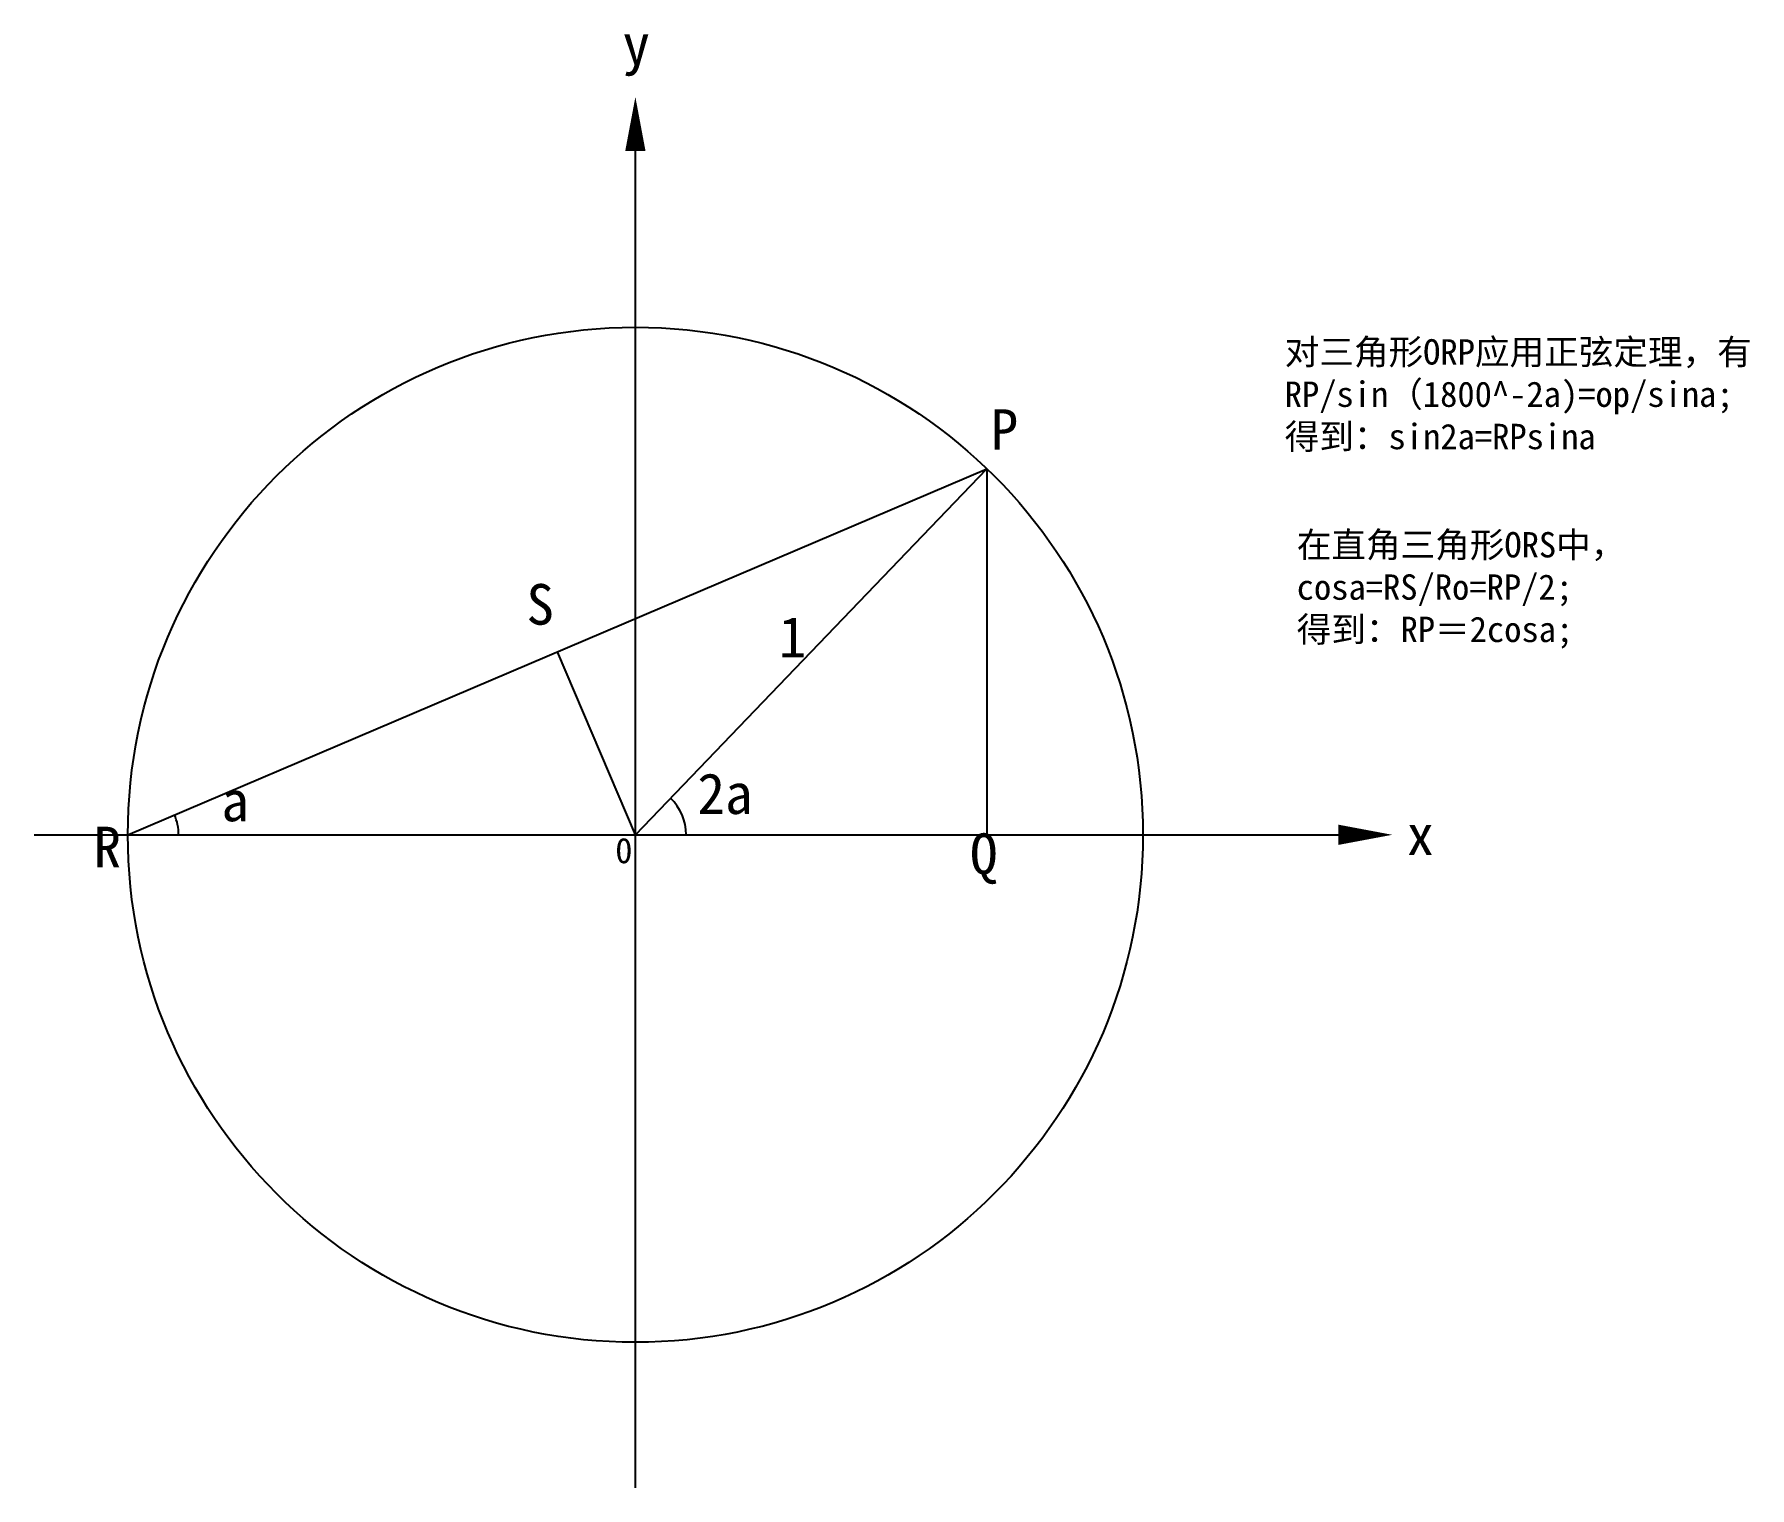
# Model space of a CAD drawing. Header units: millimetres. Extents: x 1737 to 2075, y 943 to 1229.
import ezdxf

# ---------------------------------------------------------------- set-up
doc = ezdxf.new("R2010")
doc.units = ezdxf.units.MM
doc.styles.add('w', font='', dxfattribs={"height": 5})
doc.styles.get('w').set_extended_font_data('SimSun')

msp = doc.modelspace()

# ---------------------------------------------------------------- linework, layer by layer
for p, q in [((1855.59, 942.56), (1855.59, 1205.94)), ((1755.59, 1071.21), (1924.87, 1143.33)), ((1855.59, 1071.21), (1924.87, 1143.33)), ((1924.87, 1143.33), (1924.87, 1071.21)), ((1855.59, 1071.21), (1840.23, 1107.27)), ((1737.16, 1071.21), (1994.08, 1071.21)), ((1855.59, 1071.21), (1865.59, 1071.21))]:
    msp.add_line(p, q)
for points in [[(1855.59, 1205.94, 4, 0, 0), (1855.59, 1216.59, 0, 0, 0)], [(1994.08, 1071.21, 4, 0, 0), (2004.73, 1071.21, 0, 0, 0)]]:
    msp.add_lwpolyline(points, format="xyseb")
msp.add_circle((1855.59, 1071.21), 100)
for centre, end in [((1855.59, 1071.21), 46.1513), ((1755.59, 1071.21), 23.0757)]:
    msp.add_arc(centre, 10, 0, end)

# ---------------------------------------------------------------- texts
at = {"style": 'w'}
for s, insert, char_height, width, attachment_point in [('y', (1855.77, 1225.85), 8, 16.0669, 5), ('对三角形ORP应用正弦定理，有RP/sin（1800^ -2a)=op/sina;\\P得到：sin2a=RPsina', (1983.53, 1168.86), 5, 96.5183, 1), ('P', (1928.3, 1151.07), 8, 16.0669, 5), ('在直角三角形ORS中，cosa=RS/Ro=RP/2;\\P得到：RP＝2cosa;', (1985.9, 1130.86), 5, 91.2882, 1), ('S', (1836.85, 1116.55), 8, 16.0669, 5), ('1', (1886.57, 1110.16), 8, 16.0669, 5), ('2a', (1873.25, 1079.25), 8, 16.0669, 5), ('a', (1776.73, 1077.82), 8, 16.0669, 5), ('R', (1751.53, 1068.8), 8, 16.0669, 5), ('Q', (1924.24, 1066.48), 8, 16.0669, 5), ('x', (2010.27, 1071.21), 8, 16.0669, 5), ('0', (1853.32, 1068.07), 5, 3.8656, 5)]:
    msp.add_mtext(s, dxfattribs=dict(at, insert=insert, char_height=char_height, width=width, attachment_point=attachment_point))

doc.saveas('drawing.dxf')
